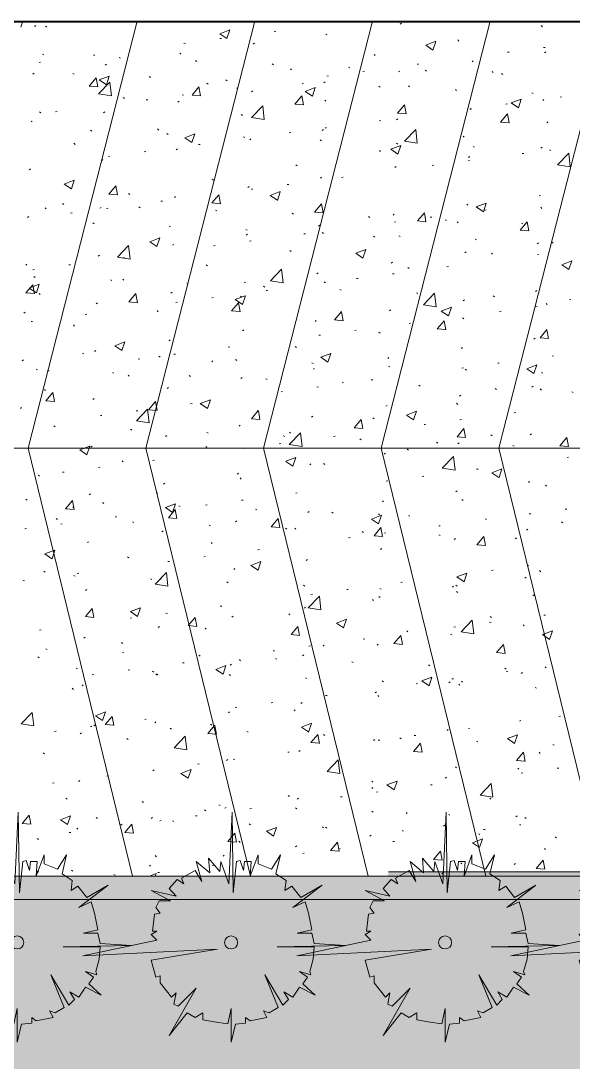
# Model space of a CAD drawing. Header units: millimetres. Extents: x 5357 to 259384, y -16348 to 109893.
# Drawn here: x 123619 to 126200, y 12367 to 17234 of the extents above; entities that cross this region are included whole.
import ezdxf

# ---------------------------------------------------------------- set-up
doc = ezdxf.new("R2010")
doc.units = ezdxf.units.MM
for name, color, linetype, lineweight in [('A-DETL-THIN', 151, 'Continuous', 9), ('A-FLOR', 192, 'Continuous', 9), ('A-FLOR-PATT', 8, 'Continuous', 9), ('A-WALL-3', 113, 'Continuous', 18), ('G-IMPT', 8, 'Continuous', 9), ('L-PLNT-1', 7, 'Continuous', 9)]:
    doc.layers.add(name, color=color, linetype=linetype, lineweight=lineweight)

# ---------------------------------------------------------------- blocks, each defined once
blk = doc.blocks.new('FP_187-TKCS_MB CẢNH QUAN CÂY XANH')
at = {"layer": 'A-FLOR-PATT'}
for p, q in [((123618.7, 17204.7), (123626.1, 17226.9)), ((123683.1, 17207.4), (123688.9, 17211.9)), ((123734.5, 17208.6), (123740, 17203.6)), ((124548.2, 17173.6), (124595.1, 17191.6)), ((124581.5, 17151), (124595.1, 17191.5)), ((124802.5, 17184.1), (124809.8, 17185.1)), ((125391.7, 17217.9), (125397.6, 17222.4)), ((126051.3, 17211.3), (126056.7, 17206.4)), ((124380.9, 17128.6), (124388.2, 17129.5)), ((124548.2, 17173.6), (124581.5, 17151.1)), ((124548.7, 17150.7), (124556, 17151.6)), ((125043.7, 17167.6), (125049.6, 17172.1)), ((125511, 17119.9), (125557.9, 17138)), ((125544.3, 17097.4), (125557.9, 17137.9)), ((125660.5, 17144.2), (125665.9, 17139.2)), ((124361.2, 17077.5), (124367.1, 17082)), ((124705.2, 17124.7), (124711.1, 17129.2)), ((125511, 17119.9), (125544.3, 17097.4)), ((125893.9, 17086.7), (125901.2, 17087.7)), ((126061.6, 17108.8), (126068.9, 17109.8)), ((126065.9, 17084.9), (126071.8, 17089.4)), ((123704, 17039.4), (123711.3, 17040.3)), ((123720, 17078.1), (123726.2, 17074.2)), ((123957.7, 17072.8), (123965.1, 17073.8)), ((124077.6, 17063), (124083.8, 17059.1)), ((124435.3, 17047.9), (124441.5, 17044)), ((124792.9, 17032.8), (124799.1, 17028.9)), ((125269.7, 17077.1), (125275.1, 17072.1)), ((125727.4, 17041.9), (125733.3, 17046.4)), ((123674.7, 16984.3), (123680.6, 16988.7)), ((123861.2, 16988.1), (123867.4, 16984.1)), ((124013.2, 17027.2), (124019, 17031.7)), ((124878.9, 17010), (124884.3, 17005)), ((125150.6, 17017.7), (125156.8, 17013.8)), ((125216.9, 16997.5), (125224.2, 16998.5)), ((125383.4, 16994.7), (125389.3, 16999.2)), ((125470.7, 17031), (125478, 17031.9)), ((125508.2, 17002.6), (125514.4, 16998.7)), ((125820.9, 16997), (125826.3, 16992)), ((125865.8, 16987.5), (125872.1, 16983.5)), ((123938.2, 16928.8), (123970.5, 16967.3)), ((123978.2, 16925.2), (123970.5, 16967.3)), ((123982.1, 16893.2), (124034.3, 16947.6)), ((123985, 16957.3), (124032, 16975.4)), ((123985, 16957.3), (124018.3, 16934.8)), ((124018.4, 16934.8), (124032, 16975.3)), ((124041.7, 16883.8), (124034.3, 16947.5)), ((124218.8, 16973), (124225, 16969)), ((124488.1, 16942.8), (124493.6, 16937.8)), ((124576.4, 16957.9), (124582.7, 16953.9)), ((124934.1, 16942.8), (124940.3, 16938.8)), ((125035.4, 16944.4), (125041.2, 16948.9)), ((125049.2, 16975.4), (125056.5, 16976.4)), ((123938.2, 16928.8), (123978.2, 16925.3)), ((123982.1, 16893.2), (124041.7, 16883.9)), ((124372.2, 16886.2), (124379.5, 16887.2)), ((124418.7, 16886.8), (124451, 16925.3)), ((124418.7, 16886.8), (124458.7, 16883.3)), ((124458.7, 16883.2), (124451, 16925.2)), ((124626, 16919.7), (124633.3, 16920.6)), ((124696.9, 16901.5), (124702.8, 16906)), ((124947.9, 16903.7), (124994.8, 16921.7)), ((124947.9, 16903.7), (124981.2, 16881.2)), ((124981.2, 16881.1), (124994.8, 16921.6)), ((125291.7, 16927.7), (125298, 16923.7)), ((125430.1, 16929.9), (125435.6, 16924.9)), ((125649.4, 16912.6), (125655.6, 16908.6)), ((126007, 16897.5), (126013.3, 16893.5)), ((124097.3, 16875.7), (124102.8, 16870.7)), ((124204.5, 16864.1), (124211.8, 16865.1)), ((124352.9, 16854.3), (124358.7, 16858.8)), ((124899.2, 16844.7), (124931.5, 16883.2)), ((124899.2, 16844.7), (124939.3, 16841.2)), ((124939.3, 16841.1), (124931.6, 16883.2)), ((125039.3, 16862.8), (125044.8, 16857.8)), ((125379.7, 16802.7), (125412.1, 16841.2)), ((125419.8, 16799.1), (125412.1, 16841.1)), ((125885.1, 16844.4), (125892.5, 16845.4)), ((125910.7, 16850), (125957.6, 16868.1)), ((125910.7, 16850), (125944, 16827.5)), ((125944, 16827.5), (125957.6, 16868)), ((126057.6, 16861.7), (126063.4, 16866.2)), ((126138.9, 16877.8), (126146.2, 16878.8)), ((123706.5, 16808.6), (123712, 16803.6)), ((123781.3, 16808.4), (123788.6, 16809.3)), ((124004.8, 16804), (124010.7, 16808.5)), ((124648.5, 16795.6), (124654, 16790.6)), ((124697, 16782.2), (124749.3, 16836.7)), ((124756.6, 16772.9), (124749.3, 16836.6)), ((125379.7, 16802.7), (125419.8, 16799.2)), ((125717.4, 16822.3), (125724.7, 16823.3)), ((125719.1, 16818.8), (125725, 16823.2)), ((125860.3, 16760.6), (125892.6, 16799.1)), ((125900.3, 16757), (125892.6, 16799.1)), ((123666.4, 16761.1), (123672.2, 16765.6)), ((124697, 16782.2), (124756.6, 16773)), ((125294.2, 16766.5), (125301.5, 16767.5)), ((125375.1, 16771.5), (125380.9, 16776)), ((125860.3, 16760.6), (125900.3, 16757.1)), ((126076.6, 16762.4), (126082, 16757.4)), ((123944, 16722.2), (123950.2, 16718.3)), ((124257.8, 16728.5), (124263.2, 16723.5)), ((124301.7, 16707.1), (124307.9, 16703.2)), ((124384.7, 16687.4), (124431.7, 16705.4)), ((124418.1, 16664.8), (124431.7, 16705.4)), ((124659.3, 16692), (124665.5, 16688.1)), ((124872.7, 16711), (124880, 16711.9)), ((125027, 16721.3), (125032.9, 16725.7)), ((125040.4, 16733.1), (125047.7, 16734.1)), ((125412, 16671.3), (125464.2, 16725.7)), ((125471.6, 16662), (125464.2, 16725.6)), ((125685.8, 16695.3), (125691.2, 16690.3)), ((123867, 16661.4), (123872.4, 16656.4)), ((124384.7, 16687.4), (124418, 16664.9)), ((124449.5, 16655.2), (124456.8, 16656.2)), ((124688.6, 16678.3), (124694.4, 16682.8)), ((125017, 16676.9), (125023.2, 16673)), ((125347.6, 16633.8), (125394.5, 16651.8)), ((125374.6, 16661.8), (125380.8, 16657.9)), ((125380.9, 16611.2), (125394.5, 16651.7)), ((125412, 16671.3), (125471.6, 16662)), ((125732.3, 16646.7), (125738.5, 16642.8)), ((126049.2, 16638.5), (126055.1, 16643)), ((124028, 16599.7), (124035.3, 16600.6)), ((124195.7, 16621.8), (124203, 16622.7)), ((124344.5, 16631.1), (124350.4, 16635.6)), ((125295, 16628.1), (125300.4, 16623.2)), ((125347.6, 16633.8), (125380.9, 16611.3)), ((125710.8, 16595.6), (125716.6, 16600.1)), ((125962.4, 16613.4), (125969.8, 16614.4)), ((126089.9, 16631.6), (126096.1, 16627.6)), ((126127, 16560.3), (126179.2, 16614.8)), ((126186.5, 16551), (126179.2, 16614.7)), ((123996.5, 16580.8), (124002.4, 16585.3)), ((124904.2, 16561), (124909.7, 16556)), ((125366.7, 16548.4), (125372.6, 16552.8)), ((125540.9, 16557.9), (125548.2, 16558.8)), ((125708.7, 16580), (125716, 16580.9)), ((126127, 16560.4), (126186.5, 16551.1)), ((123658.1, 16537.9), (123663.9, 16542.4)), ((125018.7, 16498.1), (125024.6, 16502.6)), ((125117.7, 16502.1), (125125, 16503.1)), ((123821.6, 16471.2), (123868.5, 16489.2)), ((123821.6, 16471.2), (123854.9, 16448.7)), ((123854.9, 16448.6), (123868.6, 16489.1)), ((124030.7, 16424.5), (124063, 16463)), ((124070.8, 16421), (124063, 16463)), ((124513.4, 16493.9), (124518.9, 16488.9)), ((124680.3, 16455.1), (124686.1, 16459.6)), ((124864, 16468.7), (124871.3, 16469.6)), ((124030.7, 16424.5), (124070.7, 16421)), ((124122.6, 16426.8), (124128.1, 16421.8)), ((124336.2, 16407.9), (124342.1, 16412.4)), ((124511.2, 16382.5), (124543.6, 16421)), ((124551.3, 16378.9), (124543.6, 16420.9)), ((124696.2, 16446.6), (124703.5, 16447.5)), ((124784.4, 16417.5), (124831.4, 16435.5)), ((124784.4, 16417.5), (124817.7, 16395)), ((124817.8, 16394.9), (124831.4, 16435.4)), ((126040.9, 16415.3), (126046.8, 16419.8)), ((123731.9, 16359.6), (123737.3, 16354.6)), ((123813.3, 16379.7), (123819.5, 16375.7)), ((123988.2, 16357.6), (123994, 16362.1)), ((124019.3, 16357.4), (124026.6, 16358.3)), ((124170.9, 16364.5), (124177.1, 16360.6)), ((124273, 16390.8), (124280.3, 16391.8)), ((124511.2, 16382.5), (124551.3, 16379)), ((124991.8, 16340.4), (125024.1, 16378.9)), ((125031.8, 16336.9), (125024.1, 16378.9)), ((125702.4, 16372.4), (125708.3, 16376.9)), ((125747.3, 16363.9), (125794.2, 16381.9)), ((125747.3, 16363.9), (125780.6, 16341.4)), ((125780.6, 16341.3), (125794.2, 16381.8)), ((126048.6, 16362.4), (126054, 16357.4)), ((123649.7, 16314.7), (123655.6, 16319.2)), ((123851.5, 16335.2), (123858.8, 16336.2)), ((124528.6, 16349.4), (124534.8, 16345.5)), ((124886.2, 16334.3), (124892.4, 16330.4)), ((124991.8, 16340.4), (125031.8, 16336.9)), ((125243.9, 16319.2), (125250.1, 16315.3)), ((125358.4, 16325.2), (125364.3, 16329.7)), ((125472.3, 16298.4), (125504.6, 16336.9)), ((125512.3, 16294.8), (125504.6, 16336.8)), ((125532.2, 16315.5), (125539.5, 16316.5)), ((125601.5, 16304.1), (125607.7, 16300.2)), ((125786, 16349), (125793.3, 16349.9)), ((123954.5, 16289.6), (123960.7, 16285.6)), ((124312.1, 16274.5), (124318.3, 16270.5)), ((124669.8, 16259.4), (124676, 16255.4)), ((125010.4, 16274.9), (125016.2, 16279.4)), ((125364.4, 16293.4), (125371.8, 16294.4)), ((125472.3, 16298.4), (125512.3, 16294.9)), ((125657.8, 16295.2), (125663.2, 16290.3)), ((125952.8, 16256.3), (125985.1, 16294.8)), ((125952.8, 16256.3), (125992.9, 16252.8)), ((125959.2, 16289), (125965.4, 16285.1)), ((125992.9, 16252.8), (125985.2, 16294.8)), ((124221.3, 16201.3), (124268.2, 16219.3)), ((124254.6, 16178.7), (124268.3, 16219.2)), ((124671.9, 16232), (124677.8, 16236.4)), ((124687.5, 16204.2), (124694.8, 16205.2)), ((124941.3, 16237.7), (124948.6, 16238.6)), ((125027.4, 16244.3), (125033.6, 16240.3)), ((125267, 16228.1), (125272.5, 16223.1)), ((125385.1, 16229.2), (125391.3, 16225.2)), ((125742.7, 16214.1), (125748.9, 16210.1)), ((124070.3, 16129.1), (124122.5, 16183.5)), ((124129.8, 16119.8), (124122.5, 16183.5)), ((124221.3, 16201.2), (124254.6, 16178.8)), ((124327.9, 16184.7), (124333.7, 16189.2)), ((124519.7, 16182.1), (124527, 16183.1)), ((124876.2, 16161), (124881.7, 16156)), ((125184.1, 16147.6), (125231.1, 16165.6)), ((125217.5, 16125), (125231.1, 16165.5)), ((126032.6, 16192.1), (126038.4, 16196.6)), ((126100.4, 16199), (126106.6, 16195)), ((123979.8, 16134.4), (123985.7, 16138.9)), ((124070.3, 16129.1), (124129.8, 16119.9)), ((124096.6, 16126.4), (124103.9, 16127.3)), ((125184.1, 16147.6), (125217.5, 16125.1)), ((125694.1, 16149.2), (125700, 16153.7)), ((125818.2, 16148), (125823.7, 16143.1)), ((126032.7, 16140.3), (126040, 16141.3)), ((126147, 16093.9), (126193.9, 16112)), ((126180.3, 16071.4), (126193.9, 16111.9)), ((123641.4, 16091.5), (123647.2, 16096)), ((123675, 16070.8), (123682.3, 16071.8)), ((123842.8, 16092.9), (123850.1, 16093.9)), ((124485.4, 16093.9), (124490.9, 16088.9)), ((124785.2, 16018.2), (124837.5, 16072.6)), ((124844.8, 16008.8), (124837.5, 16072.5)), ((125350.1, 16102), (125355.9, 16106.5)), ((125427.4, 16080.9), (125432.9, 16075.9)), ((125609.5, 16084.5), (125616.8, 16085.5)), ((126147, 16093.9), (126180.3, 16071.4)), ((123679.7, 16038.9), (123685.9, 16034.9)), ((124037.3, 16023.8), (124043.5, 16019.8)), ((124094.7, 16026.7), (124100.1, 16021.7)), ((124663.6, 16008.8), (124669.4, 16013.3)), ((124785.2, 16018.2), (124844.8, 16008.9)), ((125002, 16051.7), (125007.9, 16056.2)), ((125036.7, 16013.8), (125042.1, 16008.8)), ((125188, 16029), (125195.3, 16029.9)), ((125355.7, 16051.1), (125363, 16052.1)), ((123642.7, 15962.3), (123675, 16000.8)), ((123642.7, 15962.3), (123682.8, 15958.8)), ((123658.2, 15985), (123705.1, 16003)), ((123658.2, 15985), (123691.5, 15962.5)), ((123682.8, 15958.7), (123675.1, 16000.7)), ((123691.5, 15962.4), (123705.1, 16002.9)), ((124319.5, 15961.5), (124325.4, 15966)), ((124395, 16008.6), (124401.2, 16004.7)), ((124752.6, 15993.5), (124758.8, 15989.6)), ((124764.8, 15973.2), (124772.1, 15974.2)), ((125110.3, 15978.4), (125116.5, 15974.5)), ((125467.9, 15963.3), (125474.1, 15959.4)), ((125500.2, 15907.2), (125552.4, 15961.7)), ((125559.8, 15897.9), (125552.4, 15961.6)), ((126024.2, 15969), (126030.1, 15973.4)), ((123703.9, 15959.6), (123709.3, 15954.6)), ((123971.5, 15911.3), (123977.4, 15915.8)), ((124123.2, 15920.2), (124155.6, 15958.8)), ((124123.2, 15920.2), (124163.3, 15916.7)), ((124163.3, 15916.7), (124155.6, 15958.7)), ((124343.3, 15917.7), (124350.6, 15918.6)), ((124511, 15939.8), (124518.3, 15940.7)), ((124603.8, 15878.2), (124636.1, 15916.7)), ((124621, 15931.3), (124667.9, 15949.4)), ((124621, 15931.3), (124654.3, 15908.8)), ((124643.8, 15874.6), (124636.1, 15916.6)), ((124645.9, 15946.7), (124651.3, 15941.7)), ((124654.3, 15908.8), (124668, 15949.3)), ((125685.8, 15926), (125691.6, 15930.5)), ((125825.6, 15948.2), (125831.8, 15944.3)), ((126073.9, 15913.4), (126079.3, 15908.5)), ((126183.2, 15933.1), (126189.4, 15929.2)), ((123633.1, 15868.3), (123638.9, 15872.8)), ((124255.1, 15879.5), (124260.5, 15874.5)), ((124603.8, 15878.2), (124643.8, 15874.7)), ((125084.3, 15836.1), (125116.6, 15874.7)), ((125124.4, 15832.6), (125116.6, 15874.6)), ((125341.7, 15878.8), (125347.6, 15883.3)), ((125500.2, 15907.2), (125559.8, 15898)), ((125583.8, 15877.7), (125630.8, 15895.7)), ((125583.8, 15877.7), (125617.2, 15855.2)), ((125617.2, 15855.1), (125630.8, 15895.6)), ((125856.2, 15875.9), (125863.5, 15876.8)), ((126023.9, 15898), (126031.3, 15898.9)), ((123666.3, 15828.5), (123673.6, 15829.4)), ((123920.1, 15861.9), (123927.4, 15862.9)), ((124993.7, 15828.5), (124999.6, 15833)), ((125084.3, 15836.1), (125124.3, 15832.6)), ((125433, 15820.1), (125440.3, 15821.1)), ((125564.8, 15794.1), (125597.2, 15832.6)), ((125604.9, 15790.5), (125597.2, 15832.5)), ((125683.1, 15846.3), (125688.6, 15841.3)), ((123864.3, 15812.4), (123869.7, 15807.4)), ((124655.3, 15785.6), (124661.1, 15790.1)), ((125179.2, 15786.7), (125186.5, 15787.6)), ((125292.3, 15779.2), (125297.8, 15774.2)), ((125564.8, 15794.1), (125604.9, 15790.6)), ((126045.4, 15752), (126077.7, 15790.6)), ((126085.4, 15748.5), (126077.7, 15790.5)), ((124057.9, 15715.1), (124104.8, 15733.1)), ((124091.2, 15692.5), (124104.8, 15733)), ((124311.2, 15738.4), (124317.1, 15742.9)), ((125011.5, 15764.6), (125018.8, 15765.5)), ((126015.9, 15745.8), (126021.8, 15750.3)), ((126045.4, 15752), (126085.4, 15748.5)), ((123906.6, 15681.2), (123912.8, 15677.2)), ((123963.2, 15688.1), (123969, 15692.6)), ((124057.9, 15715.1), (124091.2, 15692.6)), ((124334.5, 15675.3), (124341.8, 15676.3)), ((124588.3, 15708.8), (124595.6, 15709.8)), ((124901.5, 15712), (124907, 15707.1)), ((125020.7, 15661.4), (125067.6, 15679.4)), ((125054, 15638.8), (125067.7, 15679.4)), ((125677.4, 15702.8), (125683.3, 15707.3)), ((123624.7, 15645.1), (123630.6, 15649.6)), ((124166.8, 15653.2), (124174.1, 15654.2)), ((124264.2, 15666.1), (124270.4, 15662.1)), ((124510.8, 15644.9), (124516.2, 15639.9)), ((124621.9, 15650.9), (124628.1, 15647)), ((124979.5, 15635.8), (124985.7, 15631.9)), ((125020.7, 15661.4), (125054, 15638.9)), ((125333.4, 15655.6), (125339.3, 15660.1)), ((125847.5, 15633.5), (125854.8, 15634.5)), ((125983.6, 15607.8), (126030.5, 15625.8)), ((126016.9, 15585.2), (126030.5, 15625.7)), ((126101.2, 15667), (126108.6, 15667.9)), ((123690.1, 15606.2), (123696.3, 15602.3)), ((123743.6, 15597.5), (123750.9, 15598.4)), ((124047.8, 15591.1), (124054, 15587.1)), ((124120, 15577.8), (124125.4, 15572.8)), ((124405.4, 15576), (124411.6, 15572)), ((124985.4, 15605.3), (124991.2, 15609.8)), ((125337.2, 15620.7), (125343.4, 15616.8)), ((125679.7, 15611.4), (125687, 15612.4)), ((125694.8, 15605.6), (125701, 15601.7)), ((125983.5, 15607.8), (126016.9, 15585.3)), ((126052.5, 15590.5), (126058.7, 15586.6)), ((124646.9, 15562.4), (124652.8, 15566.9)), ((124763.1, 15560.9), (124769.3, 15556.9)), ((125120.7, 15545.8), (125126.9, 15541.8)), ((125256.5, 15555.7), (125263.8, 15556.6)), ((125478.4, 15530.7), (125484.6, 15526.7)), ((126007.6, 15522.6), (126013.4, 15527.1)), ((123729.2, 15510.7), (123734.6, 15505.7)), ((123735.3, 15458), (123767.6, 15496.5)), ((123775.3, 15454.4), (123767.6, 15496.4)), ((124302.9, 15515.2), (124308.7, 15519.7)), ((124835, 15500.1), (124842.3, 15501.1)), ((125002.8, 15522.2), (125010.1, 15523.2)), ((125669.1, 15479.7), (125675, 15484.1)), ((125836, 15515.6), (125842.2, 15511.6)), ((126045.9, 15513.4), (126051.4, 15508.4)), ((126193.7, 15500.5), (126199.9, 15496.5)), ((123616.4, 15422), (123622.2, 15426.5)), ((123735.3, 15458), (123775.3, 15454.5)), ((123954.8, 15464.9), (123960.7, 15469.4)), ((124215.8, 15415.9), (124248.1, 15454.5)), ((124255.8, 15412.4), (124248.1, 15454.4)), ((124411.8, 15444.4), (124419.1, 15445.3)), ((124457.6, 15445.2), (124504.5, 15463.2)), ((124457.6, 15445.2), (124490.9, 15422.7)), ((124490.9, 15422.6), (124504.5, 15463.1)), ((125325.1, 15432.4), (125330.9, 15436.9)), ((125655.1, 15446.3), (125660.6, 15441.3)), ((123990.3, 15388.8), (123997.6, 15389.8)), ((124158.1, 15410.9), (124165.4, 15411.9)), ((124158.5, 15365.1), (124210.7, 15419.5)), ((124218, 15355.7), (124210.7, 15419.4)), ((124215.8, 15415.9), (124255.8, 15412.4)), ((124696.3, 15373.9), (124728.6, 15412.4)), ((124736.4, 15370.3), (124728.7, 15412.3)), ((124977, 15382.1), (124982.9, 15386.6)), ((125264.3, 15379.2), (125269.8, 15374.2)), ((125420.4, 15391.5), (125467.3, 15409.5)), ((125420.4, 15391.5), (125453.7, 15369)), ((125453.7, 15368.9), (125467.4, 15409.4)), ((125924.8, 15402.5), (125932.1, 15403.5)), ((123773, 15340.4), (123779.2, 15336.4)), ((124158.5, 15365.1), (124218, 15355.8)), ((124638.6, 15339.2), (124644.4, 15343.7)), ((124696.3, 15373.9), (124736.4, 15370.4)), ((125176.8, 15331.8), (125209.2, 15370.4)), ((125176.8, 15331.8), (125216.9, 15328.3)), ((125216.9, 15328.3), (125209.2, 15370.3)), ((125503.2, 15347), (125510.6, 15347.9)), ((125671, 15369.1), (125678.3, 15370.1)), ((124130.6, 15325.3), (124136.9, 15321.3)), ((124294.5, 15292), (124300.4, 15296.5)), ((124488.3, 15310.2), (124494.5, 15306.2)), ((124845.9, 15295), (124852.2, 15291.1)), ((124873.4, 15254.1), (124925.6, 15308.6)), ((124873.6, 15312), (124879, 15307)), ((124933, 15244.8), (124925.6, 15308.5)), ((125080.1, 15291.2), (125087.4, 15292.2)), ((125657.4, 15289.8), (125689.7, 15328.3)), ((125657.4, 15289.8), (125697.4, 15286.3)), ((125697.4, 15286.2), (125689.7, 15328.2)), ((125815.6, 15299.1), (125821, 15294.1)), ((125999.2, 15299.4), (126005.1, 15303.9)), ((126137.9, 15247.7), (126170.2, 15286.3)), ((126178, 15244.2), (126170.2, 15286.2)), ((123894.5, 15228.9), (123941.4, 15246.9)), ((123927.8, 15206.3), (123941.4, 15246.8)), ((123946.5, 15241.7), (123952.4, 15246.2)), ((124482.8, 15244.9), (124488.2, 15239.9)), ((124658.5, 15235.7), (124665.8, 15236.6)), ((124826.3, 15257.8), (124833.6, 15258.7)), ((124873.4, 15254.1), (124933, 15244.9)), ((125203.6, 15279.9), (125209.8, 15276)), ((125424.8, 15232), (125430.2, 15227)), ((125561.2, 15264.8), (125567.5, 15260.9)), ((125660.8, 15256.5), (125666.6, 15261)), ((125918.9, 15249.7), (125925.1, 15245.8)), ((126137.9, 15247.7), (126177.9, 15244.2)), ((123894.5, 15228.9), (123927.8, 15206.4)), ((124857.3, 15175.3), (124904.2, 15193.3)), ((124890.6, 15152.7), (124904.2, 15193.2)), ((125316.7, 15209.2), (125322.6, 15213.7)), ((125588.4, 15143.2), (125640.6, 15197.6)), ((125648, 15133.9), (125640.6, 15197.5)), ((126171.5, 15193.9), (126178.8, 15194.8)), ((123981.6, 15146.5), (123988.9, 15147.4)), ((124092, 15177.8), (124097.4, 15172.8)), ((124235.4, 15179.9), (124242.7, 15180.9)), ((124857.3, 15175.2), (124890.6, 15152.8)), ((124968.7, 15159), (124974.6, 15163.5)), ((125034, 15164.8), (125039.4, 15159.8)), ((125588.4, 15143.2), (125648, 15134)), ((125748.3, 15138.1), (125755.6, 15139.1)), ((125820.1, 15121.6), (125867.1, 15139.6)), ((125853.5, 15099), (125867.1, 15139.5)), ((123701.2, 15110.6), (123706.6, 15105.6)), ((123813.8, 15124.4), (123821.1, 15125.3)), ((124630.3, 15116), (124636.1, 15120.5)), ((124643.2, 15097.7), (124648.6, 15092.7)), ((125494.5, 15104.7), (125501.8, 15105.6)), ((125820.1, 15121.6), (125853.4, 15099.1)), ((124286.2, 15068.8), (124292.1, 15073.3)), ((125326.8, 15082.6), (125334.1, 15083.5)), ((125652.4, 15033.3), (125658.3, 15037.8)), ((125990.9, 15076.2), (125996.8, 15080.7)), ((126071.2, 15064.5), (126076.7, 15059.5)), ((123642.2, 14997.8), (123648.5, 14993.8)), ((123827.8, 14953.7), (123860.1, 14992.2)), ((123867.9, 14950.1), (123860.1, 14992.2)), ((123938.2, 15018.5), (123944, 15023)), ((124252.4, 15030.6), (124257.8, 15025.6)), ((124649.8, 14993.3), (124657.1, 14994.3)), ((124903.6, 15026.8), (124910.9, 15027.8)), ((125308.4, 14986.1), (125314.3, 14990.6)), ((125680.4, 14997.3), (125685.9, 14992.4)), ((123827.8, 14953.7), (123867.8, 14950.2)), ((123861.6, 14963.4), (123867, 14958.4)), ((123999.9, 14982.7), (124006.1, 14978.7)), ((124294.2, 14959), (124341.1, 14977)), ((124294.2, 14959), (124327.5, 14936.5)), ((124308.3, 14911.7), (124340.7, 14950.2)), ((124327.5, 14936.4), (124341.1, 14976.9)), ((124348.4, 14908.1), (124340.7, 14950.1)), ((124357.5, 14967.6), (124363.7, 14963.6)), ((124482.1, 14971.2), (124489.4, 14972.2)), ((124715.2, 14952.5), (124721.4, 14948.5)), ((124960.4, 14935.8), (124966.2, 14940.3)), ((126162.7, 14951.5), (126170.1, 14952.5)), ((123783.4, 14907.7), (123789.6, 14903.8)), ((124058.9, 14915.5), (124066.2, 14916.4)), ((124141.1, 14892.6), (124147.3, 14888.7)), ((124308.3, 14911.7), (124348.4, 14908.2)), ((124621.9, 14892.8), (124627.8, 14897.3)), ((124788.9, 14869.6), (124821.2, 14908.1)), ((124828.9, 14866), (124821.2, 14908.1)), ((125072.8, 14937.3), (125079, 14933.4)), ((125257, 14905.3), (125303.9, 14923.4)), ((125257, 14905.3), (125290.3, 14882.8)), ((125289.7, 14930.2), (125295.1, 14925.2)), ((125290.3, 14882.8), (125303.9, 14923.3)), ((125430.5, 14922.2), (125436.7, 14918.3)), ((125788.1, 14907.1), (125794.3, 14903.2)), ((125995, 14929.4), (126002.3, 14930.4)), ((126145.8, 14892), (126152, 14888.1)), ((123637.4, 14859.9), (123644.7, 14860.9)), ((123805.1, 14882), (123812.4, 14883)), ((124277.9, 14845.6), (124283.7, 14850.1)), ((124498.7, 14877.5), (124504.9, 14873.5)), ((124788.9, 14869.6), (124828.9, 14866.1)), ((124856.4, 14862.4), (124862.6, 14858.4)), ((124898.9, 14863.1), (124904.3, 14858.1)), ((125214, 14847.3), (125220.2, 14843.3)), ((125269.4, 14827.6), (125301.7, 14866.1)), ((125309.4, 14824), (125301.7, 14866)), ((125571.8, 14873.7), (125579.1, 14874.6)), ((125982.6, 14853), (125988.4, 14857.5)), ((123929.8, 14795.3), (123935.7, 14799.8)), ((124508.1, 14795.9), (124513.5, 14791)), ((125150.3, 14818.1), (125157.6, 14819.1)), ((125269.4, 14827.6), (125309.4, 14824.1)), ((125318, 14840.2), (125325.3, 14841.2)), ((125571.7, 14832.2), (125577.9, 14828.2)), ((125644.1, 14810.1), (125650, 14814.6)), ((125749.9, 14785.5), (125782.2, 14824)), ((125790, 14781.9), (125782.3, 14824)), ((125929.3, 14817.1), (125935.5, 14813.1)), ((123731, 14742.7), (123778, 14760.8)), ((123764.4, 14720.2), (123778, 14760.7)), ((124727.1, 14762.4), (124734.4, 14763.3)), ((125300.1, 14762.9), (125305.9, 14767.4)), ((125749.9, 14785.5), (125790, 14782)), ((123731, 14742.7), (123764.3, 14720.2)), ((124117.3, 14728.8), (124122.7, 14723.8)), ((124305.6, 14706.8), (124312.9, 14707.8)), ((124473.3, 14728.9), (124480.6, 14729.9)), ((124693.9, 14689.1), (124740.8, 14707.1)), ((124727.2, 14666.5), (124740.8, 14707)), ((124952, 14712.6), (124957.9, 14717.1)), ((123726.5, 14661.7), (123731.9, 14656.7)), ((123882.4, 14651), (123889.7, 14652)), ((124246.7, 14601), (124298.9, 14655.4)), ((124306.2, 14591.7), (124298.9, 14655.4)), ((124613.6, 14669.7), (124619.4, 14674.2)), ((124693.9, 14689.1), (124727.2, 14666.6)), ((125656.7, 14635.4), (125703.6, 14653.4)), ((125690, 14612.8), (125703.6, 14653.4)), ((125818.5, 14665), (125825.8, 14665.9)), ((125986.3, 14687.1), (125993.6, 14688.1)), ((126043.2, 14664.4), (126048.7, 14659.5)), ((123628.6, 14617.6), (123635.9, 14618.6)), ((123866.3, 14641.9), (123872.5, 14637.9)), ((124224, 14626.8), (124230.2, 14622.8)), ((124246.7, 14601), (124306.2, 14591.8)), ((124269.5, 14622.4), (124275.4, 14626.9)), ((124581.6, 14611.7), (124587.8, 14607.7)), ((125395.3, 14609.2), (125402.6, 14610.2)), ((125656.7, 14635.4), (125690, 14612.9)), ((125974.2, 14629.9), (125980.1, 14634.3)), ((123921.5, 14572.2), (123927.4, 14576.7)), ((124939.3, 14596.6), (124945.5, 14592.6)), ((124973.8, 14553.7), (124981.1, 14554.6)), ((125141.6, 14575.8), (125148.9, 14576.7)), ((125296.9, 14581.4), (125303.1, 14577.5)), ((125635.8, 14586.9), (125641.6, 14591.4)), ((125652.4, 14597.3), (125657.9, 14592.3)), ((125654.5, 14566.3), (125660.8, 14562.4)), ((126012.2, 14551.2), (126018.4, 14547.3)), ((124961.6, 14490.1), (125013.8, 14544.5)), ((125021.2, 14480.7), (125013.8, 14544.4)), ((125261.7, 14530.2), (125267.1, 14525.2)), ((125291.7, 14539.7), (125297.6, 14544.2)), ((123920.3, 14449.4), (123952.7, 14487.9)), ((123960.4, 14445.8), (123952.7, 14487.9)), ((124130.7, 14472.8), (124177.7, 14490.8)), ((124130.7, 14472.8), (124164, 14450.3)), ((124164.1, 14450.2), (124177.7, 14490.8)), ((124296.9, 14464.5), (124304.2, 14465.4)), ((124550.6, 14497.9), (124557.9, 14498.9)), ((124870.9, 14463.1), (124876.3, 14458.1)), ((124943.7, 14489.4), (124949.6, 14493.9)), ((124961.6, 14490.1), (125021.2, 14480.8)), ((126063.6, 14456.1), (126070.9, 14457.1)), ((123920.3, 14449.4), (123960.4, 14445.9)), ((124129.1, 14442.4), (124136.4, 14443.3)), ((124400.9, 14407.4), (124433.2, 14445.9)), ((124400.9, 14407.4), (124440.9, 14403.9)), ((124440.9, 14403.8), (124433.2, 14445.8)), ((124605.3, 14446.5), (124611.1, 14451)), ((125093.6, 14419.2), (125140.5, 14437.2)), ((125093.6, 14419.2), (125126.9, 14396.7)), ((125126.9, 14396.6), (125140.5, 14437.1)), ((125676.6, 14379.1), (125728.8, 14433.6)), ((125736.1, 14369.8), (125728.8, 14433.5)), ((125809.8, 14422.7), (125817.1, 14423.6)), ((125812.9, 14450.1), (125818.3, 14445.1)), ((125965.9, 14406.7), (125971.8, 14411.2)), ((123705.9, 14386.6), (123713.2, 14387.6)), ((124261.2, 14399.3), (124267.1, 14403.7)), ((124480.1, 14395.9), (124485.5, 14390.9)), ((124881.4, 14365.3), (124913.7, 14403.8)), ((124881.4, 14365.3), (124921.4, 14361.8)), ((124921.5, 14361.7), (124913.7, 14403.8)), ((125361.9, 14323.3), (125394.3, 14361.8)), ((125402, 14319.7), (125394.3, 14361.7)), ((125422.1, 14383), (125427.5, 14378)), ((125627.5, 14363.7), (125633.3, 14368.2)), ((125642.1, 14400.5), (125649.4, 14401.5)), ((125676.6, 14379.1), (125736.1, 14369.9)), ((126056.4, 14365.5), (126103.3, 14383.5)), ((126056.4, 14365.5), (126089.7, 14343)), ((126089.7, 14342.9), (126103.3, 14383.5)), ((123913.2, 14349), (123919, 14353.5)), ((124089.3, 14328.8), (124094.7, 14323.8)), ((124965.1, 14311.3), (124972.4, 14312.3)), ((125031.3, 14315.9), (125036.7, 14310.9)), ((125218.9, 14344.8), (125226.2, 14345.8)), ((125283.4, 14316.5), (125289.3, 14321)), ((125361.9, 14323.3), (125402, 14319.8)), ((125842.5, 14281.2), (125874.8, 14319.7)), ((125882.5, 14277.6), (125874.8, 14319.7)), ((123698.5, 14261.7), (123703.9, 14256.7)), ((123735.6, 14299.3), (123741.8, 14295.3)), ((124093.2, 14284.2), (124099.4, 14280.2)), ((124450.8, 14269.1), (124457.1, 14265.1)), ((124797.3, 14289.2), (124804.6, 14290.2)), ((124935.4, 14266.2), (124941.2, 14270.7)), ((125842.5, 14281.2), (125882.5, 14277.7)), ((124374.2, 14233.5), (124381.5, 14234.4)), ((124530.4, 14202.9), (124577.4, 14220.9)), ((124563.8, 14180.3), (124577.4, 14220.8)), ((124596.9, 14223.3), (124602.8, 14227.8)), ((124640.5, 14248.7), (124645.9, 14243.7)), ((124808.5, 14254), (124814.7, 14250)), ((125166.1, 14238.8), (125172.4, 14234.9)), ((125523.8, 14223.7), (125530, 14219.8)), ((126068.6, 14215.5), (126074, 14210.5)), ((123876.7, 14209.2), (123883, 14205.3)), ((123952.6, 14177.9), (123959.9, 14178.9)), ((124120.4, 14200), (124127.7, 14201)), ((124234.4, 14194.1), (124240.6, 14190.2)), ((124249.7, 14181.6), (124255.1, 14176.6)), ((124252.9, 14176.1), (124258.7, 14180.6)), ((124530.4, 14202.9), (124563.7, 14180.4)), ((124592, 14179), (124598.3, 14175)), ((124949.7, 14163.9), (124955.9, 14159.9)), ((125493.3, 14149.3), (125540.2, 14167.3)), ((125526.6, 14126.7), (125540.2, 14167.2)), ((125881.4, 14208.6), (125887.7, 14204.7)), ((125887.1, 14191.7), (125894.4, 14192.6)), ((125957.6, 14183.5), (125963.4, 14188)), ((123858.9, 14114.5), (123864.3, 14109.5)), ((123904.9, 14125.8), (123910.7, 14130.3)), ((125307.3, 14148.8), (125313.5, 14144.8)), ((125465.6, 14136.1), (125472.9, 14137.1)), ((125493.3, 14149.2), (125526.6, 14126.8)), ((125619.1, 14140.5), (125625, 14145)), ((125633.3, 14158.2), (125640.6, 14159.2)), ((125665, 14133.7), (125671.2, 14129.7)), ((125677.8, 14148.4), (125683.2, 14143.4)), ((126022.6, 14118.6), (126028.8, 14114.6)), ((125042.4, 14080.4), (125049.7, 14081.3)), ((125275.1, 14093.3), (125280.9, 14097.8)), ((125287, 14081.2), (125292.4, 14076.3)), ((124620.9, 14024.8), (124628.2, 14025.8)), ((124788.6, 14046.9), (124795.9, 14047.9)), ((124927, 14043), (124932.9, 14047.5)), ((123619.9, 13947.9), (123672.1, 14002.3)), ((123679.5, 13938.6), (123672.1, 14002.2)), ((123967.3, 13986.6), (124014.2, 14004.7)), ((123967.3, 13986.6), (124000.6, 13964.1)), ((124000.6, 13964.1), (124014.3, 14004.6)), ((124012.9, 13945.1), (124045.2, 13983.6)), ((124052.9, 13941.5), (124045.2, 13983.6)), ((124197.7, 13969), (124205, 13970)), ((124588.6, 14000.1), (124594.4, 14004.6)), ((124896.2, 14014.1), (124901.6, 14009.1)), ((126133.8, 13983), (126141.1, 13983.9)), ((123619.9, 13947.9), (123679.5, 13938.7)), ((123943.9, 13935.6), (123951.2, 13936.6)), ((123959.6, 13943.4), (123965.8, 13939.4)), ((124012.9, 13945.1), (124052.9, 13941.6)), ((124244.5, 13952.9), (124250.4, 13957.4)), ((124317.3, 13928.3), (124323.5, 13924.3)), ((124493.4, 13903.1), (124525.7, 13941.6)), ((124505.4, 13947), (124510.8, 13942)), ((124533.5, 13899.5), (124525.8, 13941.5)), ((124930.1, 13933), (124977.1, 13951)), ((124930.1, 13933), (124963.4, 13910.5)), ((124963.5, 13910.4), (124977.1, 13950.9)), ((125610.8, 13917.4), (125616.6, 13921.9)), ((125710.6, 13927.2), (125717.9, 13928.2)), ((125949.2, 13960.3), (125955.1, 13964.8)), ((123776.2, 13913.5), (123783.5, 13914.5)), ((123896.5, 13902.6), (123902.4, 13907.1)), ((124114.6, 13879.9), (124120, 13874.9)), ((124334.8, 13837), (124387.1, 13891.4)), ((124394.4, 13827.6), (124387.1, 13891.3)), ((124493.4, 13903.1), (124533.5, 13899.6)), ((124674.9, 13913.2), (124681.1, 13909.2)), ((124973.9, 13861), (125006.3, 13899.5)), ((125014, 13857.4), (125006.3, 13899.5)), ((125032.6, 13898.1), (125038.8, 13894.1)), ((125266.7, 13870.1), (125272.6, 13874.6)), ((125289.1, 13871.7), (125296.4, 13872.6)), ((125390.2, 13882.9), (125396.4, 13879)), ((125456.8, 13893.8), (125464.2, 13894.7)), ((125893, 13879.3), (125939.9, 13897.4)), ((125893, 13879.3), (125926.3, 13856.8)), ((125926.3, 13856.8), (125939.9, 13897.3)), ((124334.8, 13837), (124394.4, 13827.7)), ((124918.7, 13819.9), (124924.6, 13824.4)), ((124973.9, 13861), (125014, 13857.5)), ((125454.5, 13819), (125486.8, 13857.5)), ((125494.5, 13815.4), (125486.8, 13857.4)), ((125747.9, 13867.8), (125754.1, 13863.9)), ((126105.5, 13852.7), (126111.7, 13848.8)), ((123723.8, 13812.7), (123729.2, 13807.7)), ((124580.3, 13776.9), (124586.1, 13781.4)), ((124612.1, 13782.5), (124619.4, 13783.4)), ((124865.9, 13815.9), (124873.2, 13816.9)), ((125049.8, 13726), (125102, 13780.5)), ((125109.4, 13716.7), (125102, 13780.4)), ((125454.5, 13819), (125494.5, 13815.5)), ((125935, 13776.9), (125967.3, 13815.4)), ((125935, 13776.9), (125975, 13773.4)), ((125975.1, 13773.3), (125967.3, 13815.4)), ((126040.6, 13815.5), (126046, 13810.5)), ((124236.2, 13729.7), (124242.1, 13734.2)), ((124367, 13716.7), (124413.9, 13734.8)), ((124400.3, 13694.2), (124414, 13734.7)), ((124444.4, 13760.4), (124451.7, 13761.3)), ((125049.8, 13726), (125109.4, 13716.8)), ((125649.8, 13748.3), (125655.2, 13743.4)), ((125940.9, 13737.1), (125946.8, 13741.6)), ((126125.1, 13740.7), (126132.4, 13741.6)), ((123888.2, 13679.4), (123894, 13683.9)), ((124021.2, 13704.6), (124028.5, 13705.6)), ((124367, 13716.7), (124400.3, 13694.2)), ((125259, 13681.2), (125264.4, 13676.2)), ((125329.8, 13663.1), (125376.8, 13681.1)), ((125363.2, 13640.5), (125376.8, 13681)), ((125602.5, 13694.2), (125608.3, 13698.7)), ((125957.3, 13718.5), (125964.6, 13719.5)), ((123767.4, 13671.2), (123774.7, 13672.1)), ((125258.4, 13647), (125264.3, 13651.4)), ((125280.4, 13629.3), (125287.7, 13630.3)), ((125329.8, 13663.1), (125363.2, 13640.6)), ((125534.1, 13662.8), (125541.5, 13663.8)), ((125764.8, 13615.1), (125817, 13669.5)), ((125824.3, 13605.8), (125817, 13669.4)), ((123828.9, 13600.8), (123835.1, 13596.8)), ((124186.5, 13585.7), (124192.7, 13581.7)), ((124868.2, 13614.1), (124873.6, 13609.1)), ((124910.4, 13596.7), (124916.2, 13601.2)), ((125112.6, 13607.2), (125119.9, 13608.2)), ((125764.8, 13615.1), (125824.3, 13605.9)), ((125810.2, 13601.2), (125815.6, 13596.2)), ((124477.4, 13547), (124482.8, 13542)), ((124544.2, 13570.6), (124550.4, 13566.6)), ((124571.9, 13553.7), (124577.8, 13558.2)), ((124689.4, 13551.5), (124696.7, 13552.4)), ((124901.8, 13555.5), (124908, 13551.5)), ((125259.5, 13540.4), (125265.7, 13536.4)), ((125419.4, 13534), (125424.8, 13529)), ((123624.9, 13482.9), (123657.2, 13521.4)), ((123624.9, 13482.9), (123664.9, 13479.4)), ((123665, 13479.3), (123657.2, 13521.3)), ((123803.9, 13500.5), (123850.8, 13518.5)), ((123803.9, 13500.5), (123837.2, 13478)), ((123837.2, 13477.9), (123850.8, 13518.4)), ((123970.1, 13510.7), (123976.3, 13506.8)), ((124086.6, 13479.8), (124092, 13474.8)), ((124227.9, 13506.5), (124233.7, 13511)), ((124267.9, 13495.9), (124275.2, 13496.9)), ((124327.7, 13495.6), (124333.9, 13491.7)), ((124435.7, 13518), (124443, 13519)), ((124685.3, 13480.5), (124691.6, 13476.6)), ((125617.1, 13525.2), (125623.3, 13521.3)), ((125932.6, 13513.9), (125938.4, 13518.4)), ((125974.7, 13510.1), (125981, 13506.2)), ((123844.7, 13440.2), (123852, 13441.1)), ((123879.9, 13456.2), (123885.7, 13460.7)), ((124105.4, 13440.8), (124137.8, 13479.3)), ((124105.4, 13440.8), (124145.5, 13437.3)), ((124145.5, 13437.3), (124137.8, 13479.3)), ((124586, 13398.8), (124618.3, 13437.3)), ((124626, 13395.2), (124618.3, 13437.2)), ((124766.7, 13446.8), (124813.6, 13464.8)), ((124766.7, 13446.8), (124800, 13424.3)), ((124800, 13424.2), (124813.7, 13464.8)), ((125028.6, 13466.9), (125034, 13461.9)), ((125043, 13465.4), (125049.2, 13461.4)), ((125400.6, 13450.3), (125406.9, 13446.3)), ((125594.1, 13471), (125600, 13475.5)), ((125758.3, 13435.2), (125764.5, 13431.2)), ((125780.9, 13454.1), (125788.2, 13455.1)), ((125948.6, 13476.2), (125955.9, 13477.2)), ((123695.8, 13412.7), (123701.2, 13407.7)), ((124586, 13398.8), (124626, 13395.3)), ((124637.8, 13399.8), (124643.2, 13394.8)), ((125066.5, 13356.7), (125098.8, 13395.2)), ((125106.5, 13353.2), (125098.8, 13395.2)), ((125250.1, 13423.8), (125255.9, 13428.3)), ((125357.7, 13398.4), (125365, 13399.3)), ((125729.5, 13393.2), (125762.9, 13370.7)), ((125729.6, 13393.2), (125776.5, 13411.2)), ((125762.9, 13370.6), (125776.5, 13411.1)), ((126115.9, 13420.1), (126122.2, 13416.1)), ((124563.6, 13330.6), (124569.4, 13335)), ((124902, 13373.5), (124907.9, 13378)), ((124936.1, 13342.8), (124943.5, 13343.8)), ((125066.5, 13356.7), (125106.5, 13353.2)), ((125103.9, 13364.9), (125111.2, 13365.9)), ((125547, 13314.7), (125579.3, 13353.2)), ((125587.1, 13311.1), (125579.4, 13353.1)), ((126065.9, 13366.5), (126071.3, 13361.6)), ((124219.5, 13283.3), (124225.4, 13287.8)), ((124247, 13332.6), (124252.5, 13327.6)), ((124513, 13287), (124520.3, 13288)), ((125547, 13314.7), (125587.1, 13311.2)), ((125675.1, 13299.4), (125680.5, 13294.4)), ((125924.2, 13290.7), (125930.1, 13295.2)), ((126027.5, 13272.6), (126059.9, 13311.1)), ((126067.6, 13269.1), (126059.9, 13311.1)), ((123695.3, 13260), (123701.5, 13256)), ((123758.9, 13236.8), (123760.3, 13238.3)), ((123760.5, 13236.8), (123760.3, 13238.2)), ((123856.2, 13265.5), (123861.7, 13260.5)), ((123876.4, 13236.8), (123877.4, 13237.5)), ((124052.9, 13244.9), (124059.1, 13240.9)), ((124219.9, 13236.8), (124250.5, 13248.6)), ((124246.6, 13236.8), (124250.5, 13248.5)), ((124259.2, 13253.6), (124266.5, 13254.6)), ((125585.8, 13247.8), (125591.6, 13252.3)), ((126027.5, 13272.6), (126067.6, 13269.1))]:
    blk.add_line(p, q, dxfattribs=at)
blk = doc.blocks.new('CAY MAI VAN PHUC - CAY DUC SOC_dwg-2256080-TKCS_MB CẢNH QUAN CÂY XANH')
at = {"layer": 'G-IMPT', "flags": 128}
blk.add_lwpolyline([(32.8, 479.5), (12.9, 293.4), (6.2, 771.8), (-13.8, 346.6), (-60.3, 479.5), (-67, 419.7), (-133.5, 499.4), (-126.8, 413), (-206.6, 479.5), (-173.4, 359.9), (-213.3, 426.3), (-293.1, 379.8), (-279.8, 346.6), (-319.7, 373.2), (-366.2, 320), (-326.3, 273.5), (-472.6, 306.7), (-359.6, 246.9), (-426.1, 246.9), (-446, 207.1), (-419.4, 173.8), (-452.7, 167.2), (-466, 67.5), (-439.4, 67.5), (-472.6, 47.6), (-439.4, 14.4), (-878.3, -78.6), (-80.3, -38.8), (-472.6, -105.2), (-446, -204.9), (-419.4, -198.2), (-419.4, -238.1), (-352.9, -324.5), (-326.3, -297.9), (-339.6, -364.4), (-313, -377.6), (-206.6, -271.3), (-366.2, -550.4), (-259.8, -417.5), (-213.3, -444.1), (-166.7, -417.5), (-166.7, -457.4), (-100.2, -470.7), (-19.9, -481.4), (-0.5, -390.9), (-0.5, -590.3), (26.2, -484), (86, -477.3), (86, -444.1), (112.6, -464), (212.4, -444.1), (192.4, -404.2), (225.7, -417.5), (278.9, -384.3), (199.1, -191.6), (305.5, -371), (338.7, -337.8), (312.1, -291.3), (365.3, -324.5), (405.2, -264.7), (498.3, -311.2), (425.2, -244.8), (451.8, -204.9), (405.2, -171.7), (471.7, -191.6), (465.1, -171.7), (485, -98.6), (491.7, -25.5), (272.2, -25.5), (677.9, -18.8), (491.7, -5.6), (478.4, 54.2), (391.9, 54.2), (478.4, 74.2), (458.4, 173.8), (438.5, 240.3), (365.3, 207.1), (538.2, 340), (411.9, 266.9), (358.7, 333.3), (318.8, 306.7), (325.4, 366.5), (265.6, 406.4), (292.2, 519.4), (239, 433), (159.2, 466.2), (159.2, 519.4), (112.6, 393.1), (119.3, 479.5), (79.4, 479.5), (72.7, 426.3), (52.8, 486.1)], close=True, dxfattribs=at)
at = {"layer": 'G-IMPT'}
blk.add_circle((0, 0), 38.6, dxfattribs=at)
blk = doc.blocks.new('CAY MAI VAN PHUC - CAY BONG TRANG-2256081-TKCS_MB CẢNH QUAN CÂY XANH')
at = {"xscale": 0.7894736842105263, "yscale": 0.7894736842105263, "zscale": 0.7894736842105263}
blk.add_blockref('CAY MAI VAN PHUC - CAY DUC SOC_dwg-2256080-TKCS_MB CẢNH QUAN CÂY XANH', (0, 0), dxfattribs=at)

msp = doc.modelspace()

# ---------------------------------------------------------------- hatches: boundary and pattern name
at = {"layer": 'A-FLOR-PATT'}
h = msp.add_hatch(dxfattribs=at)
h.set_pattern_fill('FP_16', color=256, style=0, pattern_type=2)
h.set_pattern_definition([(37.5, (0, 0), (-17.8824, 546.968), [7.376, -424.107, 7.376, -475.204, -461.289]), (37.5, (0, 0), (-17.8824, 546.968), [-914.063, 7.376, -453.913]), (7.5, (0, 0), (502.3874, 801.1234), [7.376, -225.398, 7.376, -381.526, -149.032]), (7.5, (0, 0), (502.3874, 801.1234), [-621.676, 7.376, -141.656]), (327.5, (-349.16, 0), (884.0133, 1.6066), [7.376, -134.559, 7.376, -503.591, -667.095]), (327.5, (-349.16, 0), (884.0133, 1.6066), [-652.902, 7.376, -659.719]), (317.5, (-349.16, 0), (853.3503, 249.1463), [7.376, -63.591, 7.376, -327.591, -383.225]), (317.5, (-349.16, 0), (853.3503, 249.1463), [-405.935, 7.376, -375.849])])
h.paths.add_polyline_path([(123123.5, 13126.9), (132281.5, 13126.9), (133911.5, 14756.9), (133911.5, 14792.4), (134601.5, 14792.4), (134601.5, 14912.4), (133911.5, 14912.4), (133911.5, 40386.3), (133917.5, 40463), (133935.5, 40537.8), (133964.9, 40608.8), (134005.1, 40674.4), (134055, 40732.8), (134113.5, 40782.8), (134179, 40822.9), (134265, 40855.9), (134324.8, 40870.3), (134401.5, 40876.3), (134501.6, 40876.3), (134501.6, 40886.3), (134601.5, 40886.3), (134601.5, 41006.3), (134401.5, 41006.3), (134313.2, 41000), (134226.8, 40981.2), (134143.9, 40950.3), (134066.3, 40907.9), (133995.5, 40854.9), (133932.9, 40792.4), (133879.9, 40721.5), (133837.5, 40643.9), (133806.6, 40561), (133787.8, 40474.6), (133781.5, 40386.3), (133781.5, 14810.7), (132227.7, 13256.9), (125337, 13256.9), (125332.6, 13236.9), (123123.5, 13236.9), (123123.5, 13127.1)])
h = msp.add_hatch(dxfattribs=at)
h.set_pattern_fill('FP_23', color=256, style=0, pattern_type=2)
h.set_pattern_definition([(0, (167.64, 11.2), (558.8, 558.8), [83.82, -16.764, 22.352, -16.764, -419.1]), (0, (167.64, 11.2), (558.8, 558.8), [-139.7, 83.82, -335.28]), (0, (139.7, 27.94), (558.8, 558.8), [55.88, -41.91, 83.82, -41.91, -335.28]), (0, (139.7, 27.94), (558.8, 558.8), [-223.52, 55.88, -279.4]), (0, (335.3, 251.46), (558.8, 558.8), [69.85, -27.94, 69.85, -391.16]), (0, (55.9, 363.2), (558.8, 558.8), [27.94, -55.88, 27.94, -447.04]), (90, (111.76, 363.2), (-558.8, 558.8), [50.292, -508.508]), (90, (279.4, 27.94), (-558.8, 558.8), [55.88, -502.92]), (90, (419.1, 251.46), (-558.8, 558.8), [55.88, -502.92]), (45, (352.04, 22.35), (0, 558.7996), [55.88, -734.383]), (135, (206.76, 22.35), (-558.7996, 0), [55.88, -734.383]), (63.435, (335.28, 25.15), (-0.0005, 558.8001), [55.88, -1193.635]), (75.964, (307.34, 27.94), (-0.00237, 558.80038), [55.88, -2248.111]), (75.964, (447.04, 251.46), (-0.00237, 558.80038), [44.704, -2259.287]), (75.964, (122.94, 363.22), (-0.00237, 558.80038), [39.116, -2264.875]), (104.036, (251.46, 27.94), (0.00237, 558.80038), [55.88, -2248.111]), (104.036, (391.16, 251.46), (0.00237, 558.80038), [44.704, -2259.287]), (104.036, (100.58, 363.22), (0.00237, 558.80038), [39.116, -2264.875]), (116.565, (223.52, 25.15), (0.0005, 558.8001), [55.88, -1193.634])])
h.paths.add_polyline_path([(130201.6, 8088.2), (130201.6, 8188.2), (130501.6, 8188.2), (130501.6, 8088.2), (134501.6, 8088.2), (134501.6, 8188.2), (134601.5, 8188.2), (134601.5, 11956.3), (134501.6, 11956.3), (134501.6, 12256.3), (134601.5, 12256.3), (134601.5, 14792.4), (133911.5, 14792.4), (133911.5, 14756.9), (132281.5, 13126.9), (123123.5, 13126.9), (123123.5, 8088.2), (125901.6, 8088.2), (125901.6, 8188.2), (126201.6, 8188.2), (126201.6, 8088.2), (128821.3, 8088.2)])
h.paths.add_polyline_path([(133911.5, 14912.4), (134601.5, 14912.4), (134601.5, 16056.3), (134501.6, 16056.3), (134501.6, 16356.3), (134601.5, 16356.3), (134601.5, 20156.3), (134501.6, 20156.3), (134501.6, 20456.3), (134601.5, 20456.3), (134601.5, 24256.3), (134501.6, 24256.3), (134501.6, 24556.3), (134601.5, 24556.3), (134601.5, 28356.3), (134501.6, 28356.3), (134501.6, 28656.3), (134601.5, 28656.3), (134601.5, 32456.3), (134501.6, 32456.3), (134501.6, 32756.3), (134601.5, 32756.3), (134601.5, 36556.3), (134501.6, 36556.3), (134501.6, 36856.3), (134601.5, 36856.3), (134601.5, 40586.3), (134501.6, 40586.3), (134501.6, 40876.3), (134371.7, 40874), (134313.2, 40867.5), (134236.5, 40846.7), (134179, 40822.9), (134113.5, 40782.8), (134055, 40732.8), (134005.1, 40674.4), (133964.9, 40608.8), (133932.9, 40527.1), (133917.5, 40463), (133911.5, 40386.3), (133911.5, 15134.2)])

# ---------------------------------------------------------------- linework, layer by layer
at = {"layer": 'A-DETL-THIN'}
for p, q in [((119252.6, 17232.3), (127252.6, 17232.3)), ((123652.6, 15236.9), (124162.6, 17232.3)), ((124202.6, 15236.9), (124712.6, 17232.3)), ((124752.6, 15236.9), (125262.6, 17232.3)), ((125302.6, 15236.9), (125812.6, 17232.3)), ((125852.6, 15236.9), (126362.6, 17232.3)), ((127252.6, 15236.9), (119252.6, 15236.9)), ((123652.6, 15236.9), (124141.3, 13236.9)), ((124202.6, 15236.9), (124691.3, 13236.9)), ((124752.6, 15236.9), (125241.3, 13236.9)), ((125302.6, 15236.9), (125791.3, 13236.9)), ((125852.6, 15236.9), (126341.3, 13236.9)), ((127252.6, 13236.9), (119252.6, 13236.9))]:
    msp.add_line(p, q, dxfattribs=at)
at = {"layer": 'A-FLOR'}
for p, q in [((125332.6, 13236.9), (123123.5, 13236.9)), ((132227.7, 13256.9), (125337, 13256.9)), ((123123.5, 13126.9), (132281.5, 13126.9))]:
    msp.add_line(p, q, dxfattribs=at)
at = {"layer": 'A-WALL-3'}
msp.add_line((118242.6, 17226.9), (127262.6, 17226.9), dxfattribs=at)

# ---------------------------------------------------------------- block references
at = {"layer": 'A-FLOR'}
msp.add_blockref('FP_187-TKCS_MB CẢNH QUAN CÂY XANH', (0, 0), dxfattribs=at)
at = {"layer": 'L-PLNT-1'}
for p in [(123601.5, 12926.9), (124601.5, 12926.9), (125601.5, 12926.9), (126601.5, 12926.9)]:
    msp.add_blockref('CAY MAI VAN PHUC - CAY BONG TRANG-2256081-TKCS_MB CẢNH QUAN CÂY XANH', p, dxfattribs=at)

doc.saveas('drawing.dxf')
